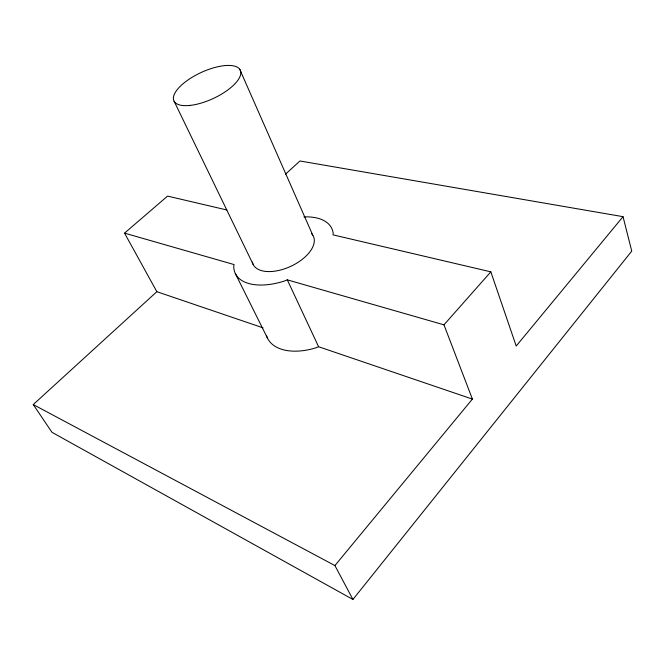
<?xml version="1.0" encoding="UTF-8"?>
<svg xmlns="http://www.w3.org/2000/svg" width="665" height="665" viewBox="0 0 665 665"><rect width="100%" height="100%" fill="white"/><g stroke="black" fill="none" stroke-linecap="round" stroke-linejoin="round"><path stroke-width="1" d="M263.007 327.82L156.84 291.686L33.25 404.561L51.97 432.308L352.932 599.464L631.75 251.104L623.03 216.665L299.948 160.98L285.443 174.23M352.932 599.464L334.911 565.566L472.391 399.083L443.979 324.836L287.305 279.857L284.695 280.929A53.233 28.379 -24.8 0 1 233.764 266.216L234.113 264.587L124.546 233.132L167.572 196.1L226.856 209.99M623.03 216.665L516.206 346.033L490.837 271.844L333.024 234.861L333.173 233.265A53.233 28.379 -24.8 0 0 303.938 216.89M443.979 324.836L490.837 271.844M472.391 399.083L318.601 346.739L316.091 347.753A51.139 30.116 -24.8 0 1 266.457 335.476M33.25 404.561L334.911 565.566M124.546 233.132L156.84 291.686M235.344 273.564L267.529 338.227M174.089 101.18L253.257 264.67M287.305 279.857L318.601 346.739M239.691 69.21L312.75 235.136M311.577 233.664A33.258 17.722 -24.8 0 1 291.445 266.017A33.258 17.722 -24.8 0 1 252.334 262.035M190.182 105.394A36.542 14.339 -24.8 0 0 240.821 72.817A36.542 14.339 -24.8 0 0 190.315 78.412A36.542 14.339 -24.8 0 0 190.182 105.394"/></g></svg>
